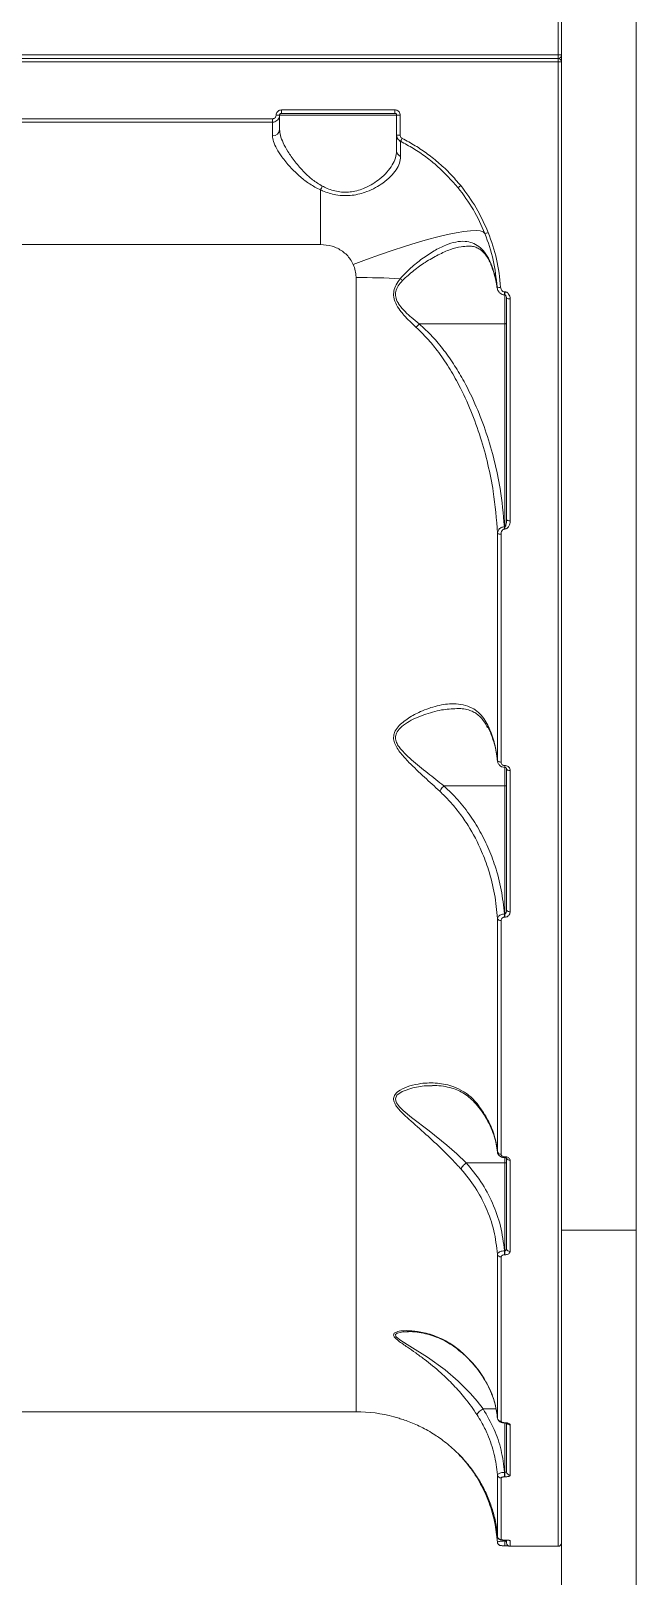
# Model space of a CAD drawing. Header units: millimetres. Extents: x -7735 to 7893, y -6545 to 6034.
# Drawn here: x -1657.8 to -1487.2, y 2272.7 to 2708.9 of the extents above; entities that cross this region are included whole.
import ezdxf

# ---------------------------------------------------------------- set-up
doc = ezdxf.new("R2010")
doc.units = ezdxf.units.MM
doc.layers.add('DIKOM_ОБЪЕКТ', color=7, linetype='Continuous')

msp = doc.modelspace()

# ---------------------------------------------------------------- linework, layer by layer
at = {"layer": 'DIKOM_ОБЪЕКТ', "color": 7, "linetype": 'Continuous', "lineweight": 15}
for p, q in [((-1509.19, 2702.128), (-1509.19, 3121.125)), ((-1508.19, 2370.347), (-1508.19, 3031.903)), ((-1487.19, 2370.347), (-1487.19, 3031.903)), ((-1993.19, 2702.128), (-1509.19, 2702.128)), ((-1993.19, 2701.125), (-1509.19, 2701.125)), ((-1509.19, 2700.123), (-1993.19, 2700.123)), ((-1509.19, 2702.128), (-1509.19, 2701.125)), ((-1509.19, 2701.125), (-1509.19, 2700.123)), ((-1509.19, 2281.125), (-1509.19, 2700.123)), ((-1672.69, 2684.085), (-1589.69, 2684.085)), ((-1589.69, 2683.125), (-1672.69, 2683.125)), ((-1589.69, 2683.125), (-1589.69, 2684.085)), ((-1589.69, 2679.268), (-1589.69, 2683.125)), ((-1587.69, 2685.125), (-1587.69, 2681.075)), ((-1554.69, 2685.125), (-1587.69, 2685.125)), ((-1587.19, 2686.591), (-1555.19, 2686.591)), ((-1587.19, 2685.625), (-1587.19, 2686.591)), ((-1555.19, 2685.625), (-1587.19, 2685.625)), ((-1555.19, 2685.625), (-1555.19, 2686.591)), ((-1554.69, 2679.512), (-1554.69, 2685.125)), ((-1553.69, 2685.087), (-1553.69, 2679.461)), ((-1576.19, 2664.032), (-1576.19, 2648.623)), ((-1576.19, 2648.623), (-1926.19, 2648.623)), ((-1566.14, 2319.125), (-1566.14, 2639.278)), ((-1528.088, 2642.975), (-1528.078, 2642.951)), ((-1524.284, 2635.222), (-1524.19, 2635.222)), ((-1524.284, 2634.378), (-1524.284, 2635.222)), ((-1524.19, 2634.379), (-1524.19, 2635.222)), ((-1524.284, 2634.378), (-1524.19, 2634.378)), ((-1524.19, 2626.209), (-1524.19, 2634.389)), ((-1523.69, 2570.924), (-1523.69, 2633.441)), ((-1522.69, 2633.28), (-1522.69, 2570.614)), ((-1548.303, 2626.209), (-1524.19, 2626.209)), ((-1524.19, 2568.92), (-1524.19, 2626.209)), ((-1526.247, 2502.931), (-1526.247, 2567.11)), ((-1525.25, 2566.814), (-1525.25, 2502.492)), ((-1524.312, 2568.92), (-1524.19, 2568.92)), ((-1524.312, 2568.92), (-1524.312, 2568.273)), ((-1524.19, 2568.273), (-1524.312, 2568.273)), ((-1524.19, 2568.92), (-1524.19, 2568.273)), ((-1526.314, 2503.221), (-1526.28, 2502.797)), ((-1524.223, 2501.52), (-1524.19, 2501.52)), ((-1524.223, 2500.995), (-1524.223, 2501.52)), ((-1524.223, 2500.995), (-1524.19, 2500.995)), ((-1524.19, 2500.995), (-1524.19, 2501.52)), ((-1524.19, 2495.773), (-1524.19, 2500.996)), ((-1523.69, 2460.814), (-1523.69, 2500.582)), ((-1522.69, 2500.103), (-1522.69, 2460.24)), ((-1541.35, 2495.773), (-1524.19, 2495.773)), ((-1524.19, 2459.618), (-1524.19, 2495.773)), ((-1526.247, 2392.458), (-1526.247, 2458.29)), ((-1525.25, 2457.753), (-1525.25, 2391.776)), ((-1524.294, 2459.618), (-1524.19, 2459.618)), ((-1524.294, 2459.618), (-1524.294, 2458.719)), ((-1524.19, 2458.719), (-1524.294, 2458.719)), ((-1524.19, 2459.618), (-1524.19, 2458.719)), ((-1524.245, 2391.097), (-1524.19, 2391.097)), ((-1524.245, 2390.835), (-1524.245, 2391.097)), ((-1524.245, 2390.835), (-1524.19, 2390.835)), ((-1524.19, 2390.835), (-1524.19, 2391.097)), ((-1524.19, 2389.355), (-1524.19, 2390.802)), ((-1523.69, 2365.165), (-1523.69, 2390.825)), ((-1535.078, 2389.355), (-1524.19, 2389.355)), ((-1524.19, 2364.554), (-1524.19, 2389.355)), ((-1522.69, 2390.084), (-1522.69, 2364.364)), ((-1487.19, 2370.347), (-1508.19, 2370.347)), ((-1508.19, 2264.308), (-1508.19, 2370.347)), ((-1487.19, 2264.308), (-1487.19, 2370.347)), ((-1524.27, 2364.554), (-1524.19, 2364.554)), ((-1524.27, 2364.554), (-1524.27, 2363.424)), ((-1524.19, 2364.554), (-1524.19, 2363.424)), ((-1526.247, 2317.275), (-1526.247, 2363.56)), ((-1525.25, 2362.814), (-1525.25, 2316.426)), ((-1524.19, 2363.424), (-1524.27, 2363.424)), ((-1551.32, 2341.679), (-1551.744, 2341.681)), ((-1936.24, 2319.125), (-1566.14, 2319.125)), ((-1530.305, 2319.896), (-1526.675, 2319.896)), ((-1524.27, 2316.015), (-1524.19, 2316.015)), ((-1524.27, 2315.932), (-1524.27, 2316.015)), ((-1524.27, 2315.932), (-1524.19, 2315.932)), ((-1524.27, 2315.932), (-1524.27, 2315.932)), ((-1524.19, 2315.932), (-1524.19, 2316.015)), ((-1524.19, 2302.014), (-1524.19, 2315.932)), ((-1523.69, 2302.139), (-1523.69, 2315.766)), ((-1522.69, 2315.388), (-1522.69, 2301.187)), ((-1526.247, 2283.92), (-1526.247, 2301.312)), ((-1525.25, 2300.428), (-1525.25, 2282.998)), ((-1524.245, 2302.014), (-1524.19, 2302.014)), ((-1524.245, 2302.014), (-1524.245, 2300.73)), ((-1524.19, 2300.73), (-1524.245, 2300.73)), ((-1524.19, 2302.014), (-1524.19, 2300.73)), ((-1524.294, 2282.888), (-1524.19, 2282.888)), ((-1524.294, 2282.884), (-1524.294, 2282.888)), ((-1524.294, 2282.884), (-1524.19, 2282.884)), ((-1524.247, 2282.803), (-1524.223, 2282.629)), ((-1524.223, 2282.629), (-1524.19, 2282.629)), ((-1524.223, 2282.629), (-1524.223, 2281.294)), ((-1524.223, 2281.294), (-1524.19, 2281.294)), ((-1524.19, 2282.884), (-1524.19, 2282.888)), ((-1524.19, 2282.629), (-1524.19, 2282.881)), ((-1524.19, 2282.629), (-1524.19, 2281.294)), ((-1523.69, 2282.125), (-1523.69, 2282.729)), ((-1522.69, 2282.722), (-1522.69, 2281.125)), ((-1522.69, 2281.125), (-1509.19, 2281.125))]:
    msp.add_line(p, q, dxfattribs=at)
at = {"layer": 'DIKOM_ОБЪЕКТ', "color": 7, "linetype": 'Continuous', "lineweight": 15, "flags": 128}
for points in [[(-1529.797, 2651.741), (-1530.274, 2652.156), (-1531.113, 2652.419), (-1532.306, 2652.529), (-1533.839, 2652.483), (-1535.7, 2652.283), (-1537.868, 2651.93), (-1540.323, 2651.428), (-1543.04, 2650.782), (-1545.993, 2649.999), (-1549.153, 2649.085), (-1552.487, 2648.05), (-1555.964, 2646.904), (-1559.549, 2645.658), (-1563.206, 2644.326), (-1566.9, 2642.919)], [(-1528.144, 2643.303), (-1528.114, 2643.052), (-1528.088, 2642.975)], [(-1523.69, 2626.374), (-1523.7, 2626.342), (-1523.728, 2626.311), (-1523.775, 2626.282), (-1523.837, 2626.257), (-1523.912, 2626.237), (-1523.999, 2626.221), (-1524.093, 2626.212), (-1524.19, 2626.209)], [(-1523.69, 2570.924), (-1523.671, 2570.864), (-1523.614, 2570.806), (-1523.522, 2570.752), (-1523.397, 2570.705), (-1523.246, 2570.666), (-1523.073, 2570.637), (-1522.885, 2570.62), (-1522.69, 2570.614)], [(-1526.247, 2502.931), (-1526.216, 2502.843), (-1526.152, 2502.76), (-1526.055, 2502.685), (-1525.931, 2502.619), (-1525.783, 2502.565), (-1525.616, 2502.525), (-1525.436, 2502.5), (-1525.25, 2502.492)], [(-1523.69, 2500.582), (-1523.671, 2500.489), (-1523.614, 2500.399), (-1523.522, 2500.316), (-1523.397, 2500.244), (-1523.246, 2500.184), (-1523.073, 2500.14), (-1522.885, 2500.113), (-1522.69, 2500.103)], [(-1523.69, 2495.934), (-1523.7, 2495.902), (-1523.728, 2495.872), (-1523.775, 2495.844), (-1523.837, 2495.82), (-1523.912, 2495.8), (-1523.999, 2495.785), (-1524.093, 2495.776), (-1524.19, 2495.773)], [(-1523.69, 2460.814), (-1523.671, 2460.702), (-1523.614, 2460.594), (-1523.522, 2460.495), (-1523.397, 2460.408), (-1523.246, 2460.337), (-1523.073, 2460.284), (-1522.885, 2460.251), (-1522.69, 2460.24)], [(-1544.628, 2411.089), (-1546.926, 2411.091), (-1550.144, 2410.579), (-1553.106, 2409.534), (-1554.589, 2408.446), (-1555.011, 2407.475), (-1554.829, 2406.539), (-1554.7, 2406.28), (-1553.905, 2405.21), (-1552.86, 2404.186), (-1550.462, 2402.204), (-1545.514, 2398.361), (-1540.534, 2394.325), (-1537.747, 2391.868), (-1535.081, 2389.355), (-1535.08, 2389.354), (-1535.08, 2389.354)], [(-1523.69, 2389.518), (-1523.7, 2389.486), (-1523.728, 2389.456), (-1523.775, 2389.427), (-1523.837, 2389.403), (-1523.912, 2389.383), (-1523.999, 2389.367), (-1524.093, 2389.358), (-1524.19, 2389.355)], [(-1551.744, 2341.681), (-1552.85, 2341.685), (-1554.503, 2341.325), (-1554.98, 2340.925), (-1554.885, 2340.38), (-1554.88, 2340.372), (-1554.733, 2340.182), (-1553.523, 2339.206), (-1550.939, 2337.606), (-1546.005, 2334.515), (-1541, 2330.904), (-1537.339, 2327.764), (-1533.901, 2324.299), (-1532.03, 2322.127), (-1530.313, 2319.896), (-1530.312, 2319.894), (-1530.312, 2319.894)]]:
    msp.add_lwpolyline(points, dxfattribs=at)
at = {"layer": 'DIKOM_ОБЪЕКТ', "color": 7, "linetype": 'Continuous', "lineweight": 15}
for centre, radius, start, end in [((-1508.95, 2593.01), 109.118, 89.60086, 90.12591), ((-1509.19, 2702.125), 1, 270, 0), ((-1509.19, 2700.125), 1, 0, 90), ((-1508.897, 2786.97), 86.847, 269.80677, 270.46646), ((-1588.44, 2691.665), 6.582, 267.82542, 276.5441), ((-1553.94, 2691.668), 6.586, 263.45781, 272.1732), ((-1589.598, 2681.177), 1.911, 267.24783, 356.94772), ((-1553.941, 2684.33), 4.876, 261.15781, 272.94639), ((-1561.884, 2682.738), 9.686, 328.85272, 334.48845), ((-1552.93, 2675.08), 1.761, 181.8375, 248.85896), ((-1582.549, 2667.983), 7.487, 328.14355, 337.15848), ((-1539.04, 2667.827), 3.544, 297.43757, 312.81904), ((-1529.953, 2654.118), 2.382, 273.76521, 297.07251), ((-1566.017, 2402.911), 236.367, 87.00391, 90.02988), ((-1549.478, 2643.402), 6.107, 226.74898, 234.33681), ((-1525.712, 2638.459), 1.972, 250.87592, 280.19232), ((-1522.933, 2634.951), 1.689, 243.38201, 278.28084), ((-1542.178, 2620.234), 8.557, 135.7121, 144.5976), ((-1525.452, 2567.959), 1.163, 226.87833, 280.02249), ((-1525.4, 2458.669), 0.929, 204.1231, 279.26232), ((-1525.353, 2392.695), 0.925, 194.80831, 276.41333), ((-1522.789, 2391.026), 0.947, 200.96405, 275.96843), ((-1522.779, 2365.277), 0.918, 186.97265, 275.58457), ((-1525.329, 2363.747), 0.937, 191.50656, 274.84575), ((-1566.14, 2279.125), 40, 74.5152, 90), ((-1525.286, 2317.394), 0.969, 187.04897, 272.13534), ((-1522.702, 2316.416), 1.028, 217.69225, 270.65062), ((-1525.27, 2301.409), 0.982, 185.68647, 271.18773), ((-1522.713, 2302.164), 0.977, 181.44136, 271.36391), ((-1525.252, 2283.996), 0.998, 184.35084, 270.10081), ((-1522.69, 2282.125), 1, 180, 270), ((-1522.691, 2283.724), 1.002, 243.21311, 270.02641), ((-1509.19, 2282.125), 1, 270, 0)]:
    msp.add_arc(centre, radius, start, end, dxfattribs=at)
for points, knots in [([(-1587.69, 2685.125), (-1587.7, 2684.977), (-1587.725, 2684.605), (-1587.965, 2684.043), (-1588.417, 2683.536), (-1589.016, 2683.192), (-1589.466, 2683.147), (-1589.69, 2683.125)], [0, 0, 0, 0, 0.1417442, 0.3564179, 0.5709623, 0.7854508, 1, 1, 1, 1]), ([(-1589.69, 2684.085), (-1589.578, 2684.096), (-1589.353, 2684.118), (-1589.054, 2684.291), (-1588.827, 2684.545), (-1588.707, 2684.827), (-1588.695, 2685.013), (-1588.69, 2685.087)], [0, 0, 0, 0, 0.2142419, 0.4286219, 0.6431982, 0.8580901, 1, 1, 1, 1]), ([(-1588.69, 2685.087), (-1588.683, 2685.198), (-1588.665, 2685.478), (-1588.485, 2685.901), (-1588.145, 2686.282), (-1587.696, 2686.541), (-1587.359, 2686.574), (-1587.19, 2686.591)], [0, 0, 0, 0, 0.1418188, 0.3567603, 0.5713671, 0.7857156, 1, 1, 1, 1]), ([(-1587.19, 2685.625), (-1587.246, 2685.62), (-1587.359, 2685.609), (-1587.509, 2685.522), (-1587.622, 2685.396), (-1587.682, 2685.255), (-1587.688, 2685.162), (-1587.69, 2685.125)], [0, 0, 0, 0, 0.2138816, 0.4280657, 0.6426575, 0.8577869, 1, 1, 1, 1]), ([(-1555.19, 2686.591), (-1555.08, 2686.583), (-1554.802, 2686.565), (-1554.38, 2686.385), (-1553.999, 2686.045), (-1553.74, 2685.594), (-1553.707, 2685.256), (-1553.69, 2685.087)], [0, 0, 0, 0, 0.14060022, 0.35513644, 0.56988869, 0.78491854, 1, 1, 1, 1]), ([(-1554.69, 2685.125), (-1554.696, 2685.181), (-1554.707, 2685.294), (-1554.793, 2685.444), (-1554.92, 2685.557), (-1555.061, 2685.617), (-1555.153, 2685.623), (-1555.19, 2685.625)], [0, 0, 0, 0, 0.21531579, 0.43073605, 0.64540801, 0.85960574, 1, 1, 1, 1]), ([(-1576.19, 2664.032), (-1577.213, 2664.554), (-1579.262, 2665.601), (-1582.107, 2667.877), (-1584.812, 2670.492), (-1587.033, 2673.217), (-1588.586, 2675.634), (-1589.516, 2677.652), (-1589.635, 2678.754), (-1589.69, 2679.268)], [0, 0, 0, 0, 0.1281499, 0.2567375, 0.426812, 0.5968809, 0.7373112, 0.877572, 1, 1, 1, 1]), ([(-1587.69, 2681.075), (-1587.641, 2680.535), (-1587.534, 2679.379), (-1586.708, 2677.268), (-1585.336, 2674.746), (-1583.356, 2671.893), (-1580.975, 2669.162), (-1578.436, 2666.769), (-1576.587, 2665.646), (-1575.65, 2665.077)], [0, 0, 0, 0, 0.1227089, 0.2624602, 0.4060145, 0.574923, 0.74826, 0.872362, 1, 1, 1, 1]), ([(-1553.594, 2677.728), (-1553.646, 2677.756), (-1553.895, 2677.891), (-1554.278, 2678.239), (-1554.624, 2678.837), (-1554.668, 2679.287), (-1554.69, 2679.512)], [0, 0, 0, 0, 0.0806105, 0.3870545, 0.6936271, 1, 1, 1, 1]), ([(-1554.69, 2675.023), (-1554.69, 2675.869), (-1554.69, 2677.612), (-1554.69, 2679.186), (-1554.69, 2679.403), (-1554.69, 2679.512)], [0, 0, 0, 0, 0.3175214, 0.6539196, 1, 1, 1, 1]), ([(-1553.69, 2679.461), (-1553.679, 2679.348), (-1553.657, 2679.122), (-1553.484, 2678.823), (-1553.293, 2678.648), (-1553.168, 2678.581), (-1553.142, 2678.566)], [0, 0, 0, 0, 0.3066975, 0.6132369, 0.9194988, 1, 1, 1, 1]), ([(-1553.142, 2678.566), (-1551.9, 2677.898), (-1549.417, 2676.561), (-1545.918, 2674.173), (-1542.59, 2671.498), (-1539.454, 2668.534), (-1537.572, 2666.33), (-1536.631, 2665.228)], [0, 0, 0, 0, 0.1976856, 0.395385, 0.5930934, 0.7965434, 1, 1, 1, 1]), ([(-1575.65, 2665.077), (-1575.454, 2664.979), (-1574.199, 2664.351), (-1572.215, 2663.65), (-1569.712, 2663.334), (-1568.303, 2663.384), (-1566.873, 2663.563), (-1565.43, 2663.884), (-1563.368, 2664.647), (-1561.298, 2665.75), (-1559.186, 2667.259), (-1557.306, 2669.048), (-1555.839, 2671.032), (-1554.876, 2673.054), (-1554.753, 2674.361), (-1554.69, 2675.023)], [0, 0, 0, 0, 0.0201, 0.1287259, 0.1852689, 0.2440041, 0.2548604, 0.3167937, 0.3805898, 0.4664195, 0.5546302, 0.6638266, 0.7761672, 0.8865573, 1, 1, 1, 1]), ([(-1553.594, 2677.728), (-1553.593, 2677.632), (-1553.59, 2677.437), (-1553.581, 2676.03), (-1553.572, 2674.549), (-1553.567, 2673.685), (-1553.565, 2673.437)], [0, 0, 0, 0, 0.3362302, 0.6822338, 0.9087819, 1, 1, 1, 1]), ([(-1537.407, 2664.682), (-1539.245, 2666.743), (-1542.031, 2669.866), (-1546.419, 2673.359), (-1549.906, 2675.749), (-1552.376, 2677.075), (-1553.594, 2677.728)], [0, 0, 0, 0, 0.3951714, 0.5986717, 0.8021833, 1, 1, 1, 1]), ([(-1553.565, 2673.437), (-1553.625, 2672.823), (-1553.747, 2671.577), (-1554.752, 2669.663), (-1556.329, 2667.754), (-1558.327, 2666.06), (-1560.619, 2664.613), (-1562.835, 2663.577), (-1565.079, 2662.856), (-1567.222, 2662.447), (-1569.502, 2662.339), (-1572.347, 2662.639), (-1574.597, 2663.334), (-1575.977, 2663.938), (-1576.19, 2664.032)], [0, 0, 0, 0, 0.1084768, 0.2202184, 0.3276459, 0.4383048, 0.5237988, 0.6115051, 0.6745117, 0.7390861, 0.8027719, 0.8688955, 0.9797307, 1, 1, 1, 1]), ([(-1536.631, 2665.228), (-1535.102, 2663.192), (-1532.007, 2659.071), (-1529.923, 2654.373), (-1528.869, 2651.997)], [0, 0, 0, 0, 0.4941704, 1, 1, 1, 1]), ([(-1529.797, 2651.741), (-1530.804, 2654.013), (-1532.844, 2658.61), (-1535.874, 2662.643), (-1537.407, 2664.682)], [0, 0, 0, 0, 0.4941561, 1, 1, 1, 1]), ([(-1528.869, 2651.997), (-1527.99, 2649.511), (-1526.211, 2644.478), (-1525.648, 2639.193), (-1525.363, 2636.518)], [0, 0, 0, 0, 0.4938447, 1, 1, 1, 1]), ([(-1566.9, 2642.919), (-1567.167, 2643.439), (-1567.916, 2644.893), (-1569.922, 2646.818), (-1572.871, 2648.334), (-1575.077, 2648.526), (-1576.19, 2648.623)], [0, 0, 0, 0, 0.1529673, 0.428371, 0.7114348, 1, 1, 1, 1]), ([(-1553.663, 2638.955), (-1552.689, 2640.002), (-1550.741, 2642.099), (-1547.444, 2644.656), (-1544.139, 2646.884), (-1540.937, 2648.489), (-1538.016, 2649.397), (-1535.513, 2649.597), (-1533.338, 2649.148), (-1531.469, 2648.144), (-1529.838, 2646.496), (-1528.768, 2644.762), (-1528.265, 2643.587), (-1528.144, 2643.303)], [0, 0, 0, 0, 0.1036781, 0.2075423, 0.3205746, 0.4335415, 0.5338129, 0.6340019, 0.7184883, 0.802912, 0.8879583, 0.9729251, 1, 1, 1, 1]), ([(-1534.448, 2648.105), (-1535.131, 2648.093), (-1536.742, 2648.067), (-1539.598, 2647.229), (-1542.974, 2645.759), (-1546.458, 2643.706), (-1549.909, 2641.333), (-1551.989, 2639.411), (-1553.039, 2638.441)], [0, 0, 0, 0, 0.1225402, 0.2885947, 0.4728309, 0.6613422, 0.8291043, 1, 1, 1, 1]), ([(-1534.452, 2648.136), (-1534.278, 2648.143), (-1533.634, 2648.17), (-1532.664, 2647.95), (-1531.554, 2647.494), (-1530.594, 2646.8), (-1529.712, 2645.884), (-1528.929, 2644.723), (-1528.381, 2643.722), (-1528.143, 2643.08), (-1528.094, 2642.947)], [0, 0, 0, 0, 0.0622918, 0.2308161, 0.4062713, 0.5534152, 0.6922659, 0.8399836, 0.9668655, 1, 1, 1, 1]), ([(-1526.358, 2636.596), (-1526.628, 2639.15), (-1527.176, 2644.321), (-1528.916, 2649.248), (-1529.797, 2651.741)], [0, 0, 0, 0, 0.493842, 1, 1, 1, 1]), ([(-1528.144, 2643.303), (-1527.776, 2642.324), (-1526.948, 2640.125), (-1526.569, 2637.855), (-1526.358, 2636.596)], [0, 0, 0, 0, 0.4451116, 1, 1, 1, 1]), ([(-1566.14, 2639.278), (-1566.141, 2639.336), (-1566.145, 2639.976), (-1566.273, 2641.23), (-1566.688, 2642.349), (-1566.9, 2642.919)], [0, 0, 0, 0, 0.0468426, 0.5142562, 1, 1, 1, 1]), ([(-1549.153, 2625.191), (-1549.888, 2625.877), (-1551.367, 2627.256), (-1553.277, 2629.354), (-1554.782, 2631.5), (-1555.58, 2633.529), (-1555.551, 2635.55), (-1554.873, 2637.342), (-1554.077, 2638.402), (-1553.663, 2638.955)], [0, 0, 0, 0, 0.1836433, 0.3692303, 0.5090721, 0.6522059, 0.7508426, 0.8702082, 1, 1, 1, 1]), ([(-1528.14, 2642.957), (-1528.05, 2642.742), (-1527.588, 2641.633), (-1526.975, 2639.584), (-1526.524, 2637.616), (-1526.417, 2636.56), (-1526.405, 2636.436)], [0, 0, 0, 0, 0.1011172, 0.5219991, 0.944144, 1, 1, 1, 1]), ([(-1553.039, 2638.441), (-1553.471, 2637.957), (-1554.289, 2637.042), (-1555.02, 2635.443), (-1555.05, 2633.72), (-1554.56, 2632.573), (-1553.799, 2631.327), (-1552.609, 2629.897), (-1550.621, 2628.031), (-1549.076, 2626.817), (-1548.303, 2626.209)], [0, 0, 0, 0, 0.1297987, 0.2451237, 0.3384592, 0.4557912, 0.4772367, 0.6177297, 0.8086906, 1, 1, 1, 1]), ([(-1526.335, 2636.446), (-1526.333, 2636.407), (-1526.317, 2636.056), (-1526.074, 2635.476), (-1525.574, 2634.834), (-1524.962, 2634.486), (-1524.503, 2634.338), (-1524.287, 2634.38), (-1524.283, 2634.381)], [0, 0, 0, 0, 0.0374358, 0.3320815, 0.5751423, 0.7924097, 0.9964118, 1, 1, 1, 1]), ([(-1525.363, 2636.518), (-1525.338, 2636.352), (-1525.289, 2636.025), (-1525.059, 2635.622), (-1524.774, 2635.359), (-1524.509, 2635.238), (-1524.347, 2635.226), (-1524.284, 2635.222)], [0, 0, 0, 0, 0.2734992, 0.5392732, 0.7386485, 0.898911, 1, 1, 1, 1]), ([(-1524.19, 2635.222), (-1524.08, 2635.212), (-1523.827, 2635.191), (-1523.437, 2634.99), (-1523.052, 2634.601), (-1522.752, 2634.007), (-1522.712, 2633.531), (-1522.69, 2633.28)], [0, 0, 0, 0, 0.1205397, 0.2783762, 0.4706202, 0.7208469, 1, 1, 1, 1]), ([(-1524.251, 2634.367), (-1524.234, 2634.372), (-1524.205, 2634.381), (-1524.153, 2634.376), (-1524.084, 2634.352), (-1523.971, 2634.271), (-1523.825, 2634.074), (-1523.706, 2633.78), (-1523.708, 2633.547), (-1523.708, 2633.44)], [0, 0, 0, 0, 0.0413736, 0.0760143, 0.1212428, 0.2248784, 0.4217685, 0.7317677, 1, 1, 1, 1]), ([(-1548.303, 2626.209), (-1547.049, 2625.039), (-1544.538, 2622.697), (-1541.264, 2618.691), (-1538.287, 2614.425), (-1535.172, 2609.125), (-1532.113, 2602.792), (-1529.285, 2595.332), (-1527.062, 2587.622), (-1525.197, 2578.801), (-1524.634, 2572.522), (-1524.312, 2568.92)], [0, 0, 0, 0, 0.0792683, 0.1585944, 0.2405899, 0.3226078, 0.4472334, 0.5718921, 0.6998622, 0.8278383, 1, 1, 1, 1]), ([(-1526.247, 2567.11), (-1526.556, 2571.046), (-1527.067, 2577.573), (-1528.882, 2586.557), (-1530.959, 2594.157), (-1533.651, 2601.648), (-1536.692, 2608.258), (-1539.915, 2613.946), (-1542.918, 2618.329), (-1545.985, 2622.115), (-1548.094, 2624.163), (-1549.153, 2625.191)], [0, 0, 0, 0, 0.1867538, 0.3097294, 0.4327026, 0.5585121, 0.6842844, 0.7740111, 0.8643077, 0.9318927, 1, 1, 1, 1]), ([(-1524.19, 2568.92), (-1524.173, 2568.922), (-1524.135, 2568.927), (-1524.07, 2568.972), (-1523.956, 2569.117), (-1523.728, 2569.766), (-1523.707, 2570.407), (-1523.69, 2570.924)], [0, 0, 0, 0, 0.0239423, 0.0534709, 0.1070939, 0.2794129, 1, 1, 1, 1]), ([(-1522.69, 2570.614), (-1522.711, 2570.309), (-1522.752, 2569.722), (-1523.059, 2568.997), (-1523.448, 2568.547), (-1523.82, 2568.316), (-1524.067, 2568.287), (-1524.19, 2568.273)], [0, 0, 0, 0, 0.3047225, 0.5876481, 0.7664572, 0.8828506, 1, 1, 1, 1]), ([(-1526.247, 2567.11), (-1526.213, 2567.343), (-1526.146, 2567.802), (-1525.735, 2568.357), (-1525.247, 2568.696), (-1524.778, 2568.877), (-1524.47, 2568.905), (-1524.312, 2568.92)], [0, 0, 0, 0, 0.270465, 0.5335429, 0.7181743, 0.8552873, 1, 1, 1, 1]), ([(-1524.312, 2568.273), (-1524.391, 2568.264), (-1524.55, 2568.246), (-1524.786, 2568.1), (-1525.027, 2567.819), (-1525.213, 2567.368), (-1525.237, 2567.004), (-1525.25, 2566.814)], [0, 0, 0, 0, 0.1205916, 0.2406044, 0.4168216, 0.6949677, 1, 1, 1, 1]), ([(-1542.533, 2494.269), (-1543.968, 2495.584), (-1546.873, 2498.247), (-1550.655, 2501.792), (-1553.208, 2504.534), (-1554.566, 2506.387), (-1555.34, 2507.873), (-1555.646, 2509.43), (-1555.307, 2511.041), (-1554.313, 2512.513), (-1552.921, 2513.827), (-1550.814, 2515.32), (-1547.574, 2517.032), (-1544.017, 2518.258), (-1540.896, 2518.85), (-1538.417, 2519.013), (-1535.876, 2518.756), (-1533.545, 2517.937), (-1531.601, 2516.597), (-1530.112, 2514.976), (-1529.352, 2513.567), (-1529.006, 2512.927)], [0, 0, 0, 0, 0.0913263, 0.1848751, 0.239018, 0.2664376, 0.2946545, 0.3210555, 0.3475141, 0.3830347, 0.4182928, 0.4536295, 0.5268342, 0.6259276, 0.6770919, 0.7282376, 0.7903865, 0.8540584, 0.9046375, 0.9566751, 1, 1, 1, 1]), ([(-1537.697, 2517.578), (-1539.14, 2517.514), (-1542.186, 2517.38), (-1546.17, 2516.179), (-1549.417, 2514.895), (-1551.698, 2513.711), (-1553.545, 2512.315), (-1554.755, 2510.847), (-1555.124, 2509.393), (-1554.8, 2508.026), (-1554.046, 2506.769), (-1553.345, 2505.937), (-1552.195, 2504.693), (-1549.862, 2502.563), (-1545.923, 2499.362), (-1542.875, 2496.969), (-1541.35, 2495.773)], [0, 0, 0, 0, 0.1289528, 0.2721511, 0.3392683, 0.4064227, 0.4730001, 0.5201659, 0.5541644, 0.5880804, 0.6224434, 0.65703, 0.6626872, 0.7379027, 0.8689194, 1, 1, 1, 1]), ([(-1537.724, 2517.64), (-1537.219, 2517.63), (-1536.06, 2517.608), (-1534.503, 2517.262), (-1533.068, 2516.738), (-1531.879, 2515.979), (-1530.763, 2514.912), (-1529.814, 2513.678), (-1529.296, 2512.689), (-1529.069, 2512.254)], [0, 0, 0, 0, 0.1332467, 0.3055947, 0.4476319, 0.593799, 0.743247, 0.8872458, 1, 1, 1, 1]), ([(-1529.006, 2512.927), (-1529.009, 2512.907), (-1529.036, 2512.746), (-1529.044, 2512.549), (-1528.947, 2512.424), (-1528.93, 2512.401)], [0, 0, 0, 0, 0.1036089, 0.8366292, 1, 1, 1, 1]), ([(-1529.006, 2512.927), (-1528.879, 2512.654), (-1528.082, 2510.938), (-1526.896, 2507.629), (-1526.466, 2504.517), (-1526.247, 2502.931)], [0, 0, 0, 0, 0.0849785, 0.5334595, 1, 1, 1, 1]), ([(-1528.947, 2512.391), (-1528.929, 2512.357), (-1528.435, 2511.453), (-1527.723, 2509.599), (-1526.874, 2506.837), (-1526.417, 2504.697), (-1526.332, 2503.484), (-1526.314, 2503.221)], [0, 0, 0, 0, 0.0114483, 0.3103708, 0.6119738, 0.9158229, 1, 1, 1, 1]), ([(-1526.238, 2502.816), (-1526.239, 2502.801), (-1526.253, 2502.546), (-1526.057, 2502.053), (-1525.604, 2501.462), (-1524.947, 2501.063), (-1524.455, 2501.027), (-1524.223, 2501.01)], [0, 0, 0, 0, 0.0155023, 0.2612946, 0.513932, 0.7709817, 1, 1, 1, 1]), ([(-1525.25, 2502.492), (-1525.237, 2502.377), (-1525.212, 2502.148), (-1525.014, 2501.844), (-1524.728, 2501.624), (-1524.443, 2501.53), (-1524.274, 2501.522), (-1524.223, 2501.52)], [0, 0, 0, 0, 0.23368479, 0.46728309, 0.69558949, 0.90874519, 1, 1, 1, 1]), ([(-1524.19, 2501.52), (-1524.115, 2501.517), (-1523.868, 2501.506), (-1523.453, 2501.37), (-1523.034, 2501.051), (-1522.745, 2500.608), (-1522.709, 2500.271), (-1522.69, 2500.103)], [0, 0, 0, 0, 0.093119, 0.3038765, 0.5301794, 0.7651342, 1, 1, 1, 1]), ([(-1524.19, 2500.992), (-1524.165, 2500.992), (-1524.096, 2500.993), (-1523.984, 2500.962), (-1523.867, 2500.902), (-1523.765, 2500.809), (-1523.698, 2500.696), (-1523.701, 2500.62), (-1523.702, 2500.582)], [0, 0, 0, 0, 0.067538, 0.1855373, 0.3241843, 0.501571, 0.7458482, 1, 1, 1, 1]), ([(-1542.533, 2494.269), (-1542.506, 2494.317), (-1542.417, 2494.471), (-1542.191, 2494.807), (-1541.816, 2495.285), (-1541.508, 2495.609), (-1541.354, 2495.772)], [0, 0, 0, 0, 0.1074263, 0.3494764, 0.6747227, 1, 1, 1, 1]), ([(-1541.35, 2495.773), (-1541.351, 2495.773), (-1541.352, 2495.773), (-1541.353, 2495.772), (-1541.353, 2495.772), (-1541.354, 2495.772)], [0, 0, 0, 0, 0.4313086, 0.7876383, 1, 1, 1, 1]), ([(-1541.354, 2495.772), (-1540.343, 2494.819), (-1537.919, 2492.533), (-1534.601, 2488.452), (-1531.457, 2483.613), (-1528.872, 2478.485), (-1526.707, 2472.766), (-1525.036, 2466.468), (-1524.541, 2461.902), (-1524.294, 2459.618)], [0, 0, 0, 0, 0.0999779, 0.2399014, 0.3803225, 0.5203852, 0.6601434, 0.8300702, 1, 1, 1, 1]), ([(-1526.247, 2458.29), (-1526.471, 2460.604), (-1526.921, 2465.263), (-1528.545, 2471.617), (-1530.953, 2478.153), (-1533.746, 2483.526), (-1536.928, 2488.149), (-1539.579, 2491.4), (-1541.57, 2493.334), (-1542.533, 2494.269)], [0, 0, 0, 0, 0.1738764, 0.350139, 0.4880603, 0.6922748, 0.7971172, 0.9019399, 1, 1, 1, 1]), ([(-1524.19, 2459.618), (-1524.165, 2459.621), (-1524.113, 2459.627), (-1524.014, 2459.685), (-1523.903, 2459.815), (-1523.798, 2460.044), (-1523.718, 2460.362), (-1523.691, 2460.631), (-1523.69, 2460.791), (-1523.69, 2460.814)], [0, 0, 0, 0, 0.0552105, 0.109792, 0.2436553, 0.4174196, 0.651802, 0.9517732, 1, 1, 1, 1]), ([(-1522.69, 2460.24), (-1522.691, 2460.212), (-1522.695, 2460.005), (-1522.778, 2459.649), (-1523.031, 2459.238), (-1523.363, 2458.948), (-1523.754, 2458.756), (-1524.045, 2458.731), (-1524.19, 2458.719)], [0, 0, 0, 0, 0.0392129, 0.2872609, 0.4951927, 0.6710002, 0.8353463, 1, 1, 1, 1]), ([(-1526.247, 2458.29), (-1526.246, 2458.315), (-1526.235, 2458.489), (-1526.118, 2458.791), (-1525.789, 2459.14), (-1525.359, 2459.394), (-1524.854, 2459.569), (-1524.482, 2459.602), (-1524.294, 2459.618)], [0, 0, 0, 0, 0.0391442, 0.2683324, 0.4663642, 0.6436515, 0.8199248, 1, 1, 1, 1]), ([(-1524.294, 2458.719), (-1524.388, 2458.711), (-1524.577, 2458.695), (-1524.829, 2458.572), (-1525.039, 2458.387), (-1525.196, 2458.128), (-1525.247, 2457.903), (-1525.25, 2457.772), (-1525.25, 2457.753)], [0, 0, 0, 0, 0.1673401, 0.334461, 0.5090627, 0.7129836, 0.957647, 1, 1, 1, 1]), ([(-1536.559, 2387.636), (-1537.388, 2388.538), (-1539.061, 2390.356), (-1542.361, 2393.661), (-1546.474, 2397.487), (-1550.518, 2401.007), (-1553.185, 2403.495), (-1554.528, 2405.008), (-1555.357, 2406.249), (-1555.675, 2407.548), (-1555.138, 2408.874), (-1553.534, 2410.145), (-1550.955, 2411.172), (-1547.364, 2411.924), (-1543.941, 2412.014), (-1540.861, 2411.553), (-1538.403, 2410.842), (-1535.876, 2409.622), (-1533.676, 2407.986), (-1532.476, 2406.616), (-1532.015, 2406.09)], [0, 0, 0, 0, 0.0563548, 0.1136127, 0.2103718, 0.3099852, 0.3619825, 0.3883042, 0.4153393, 0.4457389, 0.4741012, 0.5168002, 0.5802353, 0.6452981, 0.7405631, 0.7897142, 0.8388486, 0.8993627, 0.9613645, 1, 1, 1, 1]), ([(-1544.612, 2411.184), (-1544.417, 2411.192), (-1543.356, 2411.237), (-1541.522, 2411.036), (-1539.264, 2410.545), (-1537.288, 2409.819), (-1535.556, 2408.884), (-1533.938, 2407.656), (-1532.725, 2406.52), (-1532.114, 2405.715), (-1531.959, 2405.512)], [0, 0, 0, 0, 0.0404837, 0.2201565, 0.3911311, 0.5341566, 0.6703326, 0.8144088, 0.953263, 1, 1, 1, 1]), ([(-1532.015, 2406.09), (-1531.037, 2404.746), (-1529.057, 2402.028), (-1527.357, 2397.991), (-1526.524, 2394.764), (-1526.319, 2393.057), (-1526.247, 2392.458)], [0, 0, 0, 0, 0.3181986, 0.6439685, 0.8752542, 1, 1, 1, 1]), ([(-1532.015, 2406.09), (-1532.015, 2406.063), (-1532.014, 2405.961), (-1531.99, 2405.787), (-1531.901, 2405.687), (-1531.856, 2405.635)], [0, 0, 0, 0, 0.1438089, 0.5628453, 1, 1, 1, 1]), ([(-1531.944, 2405.567), (-1531.691, 2405.265), (-1530.811, 2404.21), (-1529.583, 2402.285), (-1528.268, 2399.813), (-1527.27, 2397.256), (-1526.575, 2394.766), (-1526.373, 2393.124), (-1526.279, 2392.363)], [0, 0, 0, 0, 0.0757308, 0.2642623, 0.4539686, 0.6444262, 0.8351681, 1, 1, 1, 1]), ([(-1526.279, 2392.363), (-1526.255, 2392.245), (-1526.229, 2392.123), (-1526.227, 2392), (-1526.227, 2391.997)], [0, 0, 0, 0, 0.9681196, 1, 1, 1, 1]), ([(-1526.226, 2392.374), (-1526.228, 2392.34), (-1526.244, 2392.119), (-1526.054, 2391.733), (-1525.69, 2391.292), (-1525.146, 2390.98), (-1524.632, 2390.825), (-1524.32, 2390.85), (-1524.246, 2390.856)], [0, 0, 0, 0, 0.037243, 0.2455078, 0.449178, 0.6711697, 0.922298, 1, 1, 1, 1]), ([(-1525.25, 2391.776), (-1525.239, 2391.7), (-1525.217, 2391.547), (-1525.044, 2391.344), (-1524.79, 2391.19), (-1524.507, 2391.108), (-1524.32, 2391.1), (-1524.245, 2391.097)], [0, 0, 0, 0, 0.2143157, 0.4284931, 0.642947, 0.8577339, 1, 1, 1, 1]), ([(-1524.191, 2390.832), (-1524.135, 2390.831), (-1524.011, 2390.828), (-1523.844, 2390.786), (-1523.722, 2390.734), (-1523.656, 2390.686), (-1523.653, 2390.682), (-1523.652, 2390.68)], [0, 0, 0, 0, 0.1827573, 0.4090422, 0.6115478, 0.8033043, 1, 1, 1, 1]), ([(-1524.19, 2391.097), (-1524.08, 2391.092), (-1523.801, 2391.079), (-1523.379, 2390.958), (-1522.999, 2390.729), (-1522.74, 2390.425), (-1522.707, 2390.198), (-1522.69, 2390.084)], [0, 0, 0, 0, 0.1407672, 0.3552921, 0.5700389, 0.7849865, 1, 1, 1, 1]), ([(-1536.559, 2387.636), (-1536.544, 2387.673), (-1536.501, 2387.78), (-1536.35, 2388.037), (-1536.044, 2388.434), (-1535.591, 2388.916), (-1535.251, 2389.208), (-1535.08, 2389.354)], [0, 0, 0, 0, 0.0873228, 0.2536185, 0.5024142, 0.7512044, 1, 1, 1, 1]), ([(-1526.247, 2363.56), (-1526.518, 2365.783), (-1527.068, 2370.287), (-1529.293, 2376.62), (-1532.375, 2382.541), (-1535.153, 2385.924), (-1536.559, 2387.636)], [0, 0, 0, 0, 0.25360366, 0.51396987, 0.75397172, 1, 1, 1, 1]), ([(-1535.08, 2389.354), (-1535.08, 2389.354), (-1535.079, 2389.355), (-1535.079, 2389.355), (-1535.078, 2389.355), (-1535.078, 2389.355)], [0, 0, 0, 0, 0.38989288, 0.87102706, 1, 1, 1, 1]), ([(-1535.078, 2389.355), (-1533.637, 2387.623), (-1530.719, 2384.115), (-1527.517, 2378.054), (-1525.165, 2371.497), (-1524.571, 2366.888), (-1524.27, 2364.554)], [0, 0, 0, 0, 0.2419621, 0.4901383, 0.7417766, 1, 1, 1, 1]), ([(-1526.247, 2363.56), (-1526.232, 2363.643), (-1526.198, 2363.827), (-1525.93, 2364.097), (-1525.486, 2364.333), (-1524.912, 2364.502), (-1524.484, 2364.537), (-1524.27, 2364.554)], [0, 0, 0, 0, 0.1700305, 0.3807935, 0.5867087, 0.7931044, 1, 1, 1, 1]), ([(-1524.19, 2364.554), (-1524.145, 2364.558), (-1524.09, 2364.563), (-1523.985, 2364.603), (-1523.876, 2364.675), (-1523.766, 2364.822), (-1523.701, 2364.992), (-1523.694, 2365.111), (-1523.69, 2365.165)], [0, 0, 0, 0, 0.1444705, 0.1754276, 0.3625092, 0.5709956, 0.8045644, 1, 1, 1, 1]), ([(-1522.69, 2364.364), (-1522.701, 2364.28), (-1522.724, 2364.093), (-1522.927, 2363.827), (-1523.266, 2363.603), (-1523.702, 2363.453), (-1524.027, 2363.433), (-1524.19, 2363.424)], [0, 0, 0, 0, 0.1742021, 0.3896007, 0.5958143, 0.7978749, 1, 1, 1, 1]), ([(-1524.27, 2363.424), (-1524.377, 2363.417), (-1524.592, 2363.405), (-1524.879, 2363.306), (-1525.099, 2363.16), (-1525.229, 2362.988), (-1525.243, 2362.868), (-1525.25, 2362.814)], [0, 0, 0, 0, 0.20393684, 0.40800995, 0.61353791, 0.82652949, 1, 1, 1, 1]), ([(-1532.015, 2318.245), (-1532.542, 2319.033), (-1533.607, 2320.626), (-1535.804, 2323.479), (-1538.652, 2326.719), (-1542.511, 2330.45), (-1546.137, 2333.413), (-1549.331, 2335.731), (-1551.818, 2337.451), (-1553.969, 2338.919), (-1555.106, 2339.915), (-1555.531, 2340.554), (-1555.613, 2341.042), (-1554.994, 2341.612), (-1553.238, 2342.024), (-1550.387, 2342.034), (-1546.625, 2341.458), (-1542.422, 2340.067), (-1538.939, 2338.116), (-1537.055, 2336.566), (-1536.559, 2336.158)], [0, 0, 0, 0, 0.0440613, 0.0889552, 0.1624852, 0.2382039, 0.3352448, 0.3852633, 0.43526, 0.4935509, 0.5321345, 0.5402084, 0.5665594, 0.5927388, 0.6382716, 0.7076001, 0.7787233, 0.8710024, 0.9660347, 1, 1, 1, 1]), ([(-1551.745, 2341.742), (-1551.391, 2341.743), (-1550.466, 2341.747), (-1548.741, 2341.581), (-1546.553, 2341.172), (-1544.121, 2340.453), (-1541.763, 2339.477), (-1539.58, 2338.252), (-1537.834, 2337.069), (-1536.83, 2336.186), (-1536.45, 2335.853)], [0, 0, 0, 0, 0.0739374, 0.193308, 0.3371243, 0.4891181, 0.6477675, 0.786931, 0.919402, 1, 1, 1, 1]), ([(-1536.559, 2336.158), (-1535.236, 2334.901), (-1532.559, 2332.36), (-1529.898, 2328.482), (-1528.024, 2324.717), (-1526.787, 2321.139), (-1526.428, 2318.569), (-1526.247, 2317.275)], [0, 0, 0, 0, 0.23086453, 0.46717215, 0.62656491, 0.81199018, 1, 1, 1, 1]), ([(-1536.559, 2336.158), (-1536.544, 2336.117), (-1536.508, 2336.013), (-1536.436, 2335.944), (-1536.392, 2335.902)], [0, 0, 0, 0, 0.393551, 1, 1, 1, 1]), ([(-1536.402, 2335.892), (-1535.677, 2335.23), (-1534.188, 2333.868), (-1532.241, 2331.636), (-1530.506, 2329.249), (-1529.049, 2326.795), (-1528.322, 2325.107), (-1527.967, 2324.284)], [0, 0, 0, 0, 0.1918754, 0.3941115, 0.598201, 0.8039112, 1, 1, 1, 1]), ([(-1527.967, 2324.284), (-1527.948, 2324.243), (-1527.533, 2323.337), (-1527.002, 2321.504), (-1526.438, 2319.188), (-1526.321, 2317.753), (-1526.278, 2317.23)], [0, 0, 0, 0, 0.0178363, 0.3983374, 0.7808057, 1, 1, 1, 1]), ([(-1555.469, 2317.677), (-1555.48, 2317.68), (-1555.51, 2317.688), (-1554.661, 2317.461), (-1553.31, 2317.056), (-1551.01, 2316.264), (-1547.814, 2314.9), (-1544.732, 2313.181), (-1542.981, 2311.977), (-1542.533, 2311.668)], [0, 0, 0, 0, 0.0623011, 0.1625175, 0.2802377, 0.4011537, 0.6535742, 0.9112519, 1, 1, 1, 1]), ([(-1532.015, 2318.245), (-1532.015, 2318.258), (-1532.015, 2318.31), (-1531.97, 2318.459), (-1531.785, 2318.741), (-1531.397, 2319.132), (-1530.887, 2319.54), (-1530.503, 2319.776), (-1530.312, 2319.894)], [0, 0, 0, 0, 0.0380936, 0.1491973, 0.3618901, 0.5746223, 0.7873046, 1, 1, 1, 1]), ([(-1526.247, 2301.312), (-1526.489, 2303.244), (-1526.979, 2307.157), (-1528.708, 2312.125), (-1530.496, 2315.801), (-1531.595, 2317.569), (-1532.015, 2318.245)], [0, 0, 0, 0, 0.3247093, 0.6574746, 0.8690058, 1, 1, 1, 1]), ([(-1530.312, 2319.894), (-1530.31, 2319.895), (-1530.308, 2319.896), (-1530.306, 2319.896), (-1530.305, 2319.896)], [0, 0, 0, 0, 0.6110388, 1, 1, 1, 1]), ([(-1530.305, 2319.896), (-1529.212, 2318.008), (-1527.074, 2314.313), (-1525.031, 2308.25), (-1524.509, 2304.11), (-1524.245, 2302.014)], [0, 0, 0, 0, 0.3403152, 0.6660498, 1, 1, 1, 1]), ([(-1526.225, 2317.233), (-1526.212, 2317.116), (-1526.183, 2316.862), (-1525.957, 2316.531), (-1525.63, 2316.249), (-1525.159, 2316.038), (-1524.673, 2315.925), (-1524.349, 2315.944), (-1524.27, 2315.948)], [0, 0, 0, 0, 0.1329243, 0.291538, 0.4529492, 0.647958, 0.9136643, 1, 1, 1, 1]), ([(-1525.25, 2316.426), (-1525.239, 2316.378), (-1525.216, 2316.281), (-1525.034, 2316.154), (-1524.769, 2316.062), (-1524.497, 2316.02), (-1524.328, 2316.016), (-1524.27, 2316.015)], [0, 0, 0, 0, 0.2288173, 0.4578509, 0.6785181, 0.8883808, 1, 1, 1, 1]), ([(-1524.19, 2316.015), (-1524.103, 2316.013), (-1523.846, 2316.007), (-1523.429, 2315.942), (-1523.022, 2315.801), (-1522.744, 2315.607), (-1522.708, 2315.461), (-1522.69, 2315.388)], [0, 0, 0, 0, 0.1082661, 0.3204268, 0.5430422, 0.7715646, 1, 1, 1, 1]), ([(-1524.19, 2315.928), (-1524.131, 2315.928), (-1523.975, 2315.929), (-1523.753, 2315.896), (-1523.578, 2315.853), (-1523.481, 2315.811), (-1523.481, 2315.81), (-1523.48, 2315.809)], [0, 0, 0, 0, 0.16294, 0.4284731, 0.6544194, 0.845768, 1, 1, 1, 1]), ([(-1542.533, 2311.668), (-1541.327, 2310.753), (-1538.9, 2308.912), (-1535.851, 2305.834), (-1533.21, 2302.588), (-1531.01, 2299.205), (-1529.186, 2295.643), (-1527.775, 2291.941), (-1526.718, 2288.017), (-1526.409, 2285.323), (-1526.247, 2283.92)], [0, 0, 0, 0, 0.1236858, 0.2488954, 0.3689565, 0.4907432, 0.6125465, 0.7380555, 0.8635707, 1, 1, 1, 1]), ([(-1529.006, 2294.37), (-1529.25, 2294.966), (-1529.841, 2296.407), (-1530.998, 2298.73), (-1532.662, 2301.534), (-1534.695, 2304.389), (-1536.347, 2306.162), (-1537.133, 2307.006)], [0, 0, 0, 0, 0.13093507, 0.31688165, 0.50752248, 0.76553513, 1, 1, 1, 1]), ([(-1526.247, 2301.312), (-1526.226, 2301.384), (-1526.182, 2301.527), (-1525.838, 2301.729), (-1525.332, 2301.89), (-1524.768, 2301.986), (-1524.394, 2302.006), (-1524.245, 2302.014)], [0, 0, 0, 0, 0.2142469, 0.428301, 0.6427207, 0.8576207, 1, 1, 1, 1]), ([(-1524.245, 2300.73), (-1524.32, 2300.729), (-1524.507, 2300.725), (-1524.79, 2300.689), (-1525.044, 2300.62), (-1525.217, 2300.529), (-1525.239, 2300.462), (-1525.25, 2300.428)], [0, 0, 0, 0, 0.1422719, 0.3570856, 0.5715331, 0.7857288, 1, 1, 1, 1]), ([(-1524.19, 2302.014), (-1524.153, 2302.015), (-1524.061, 2302.016), (-1523.92, 2302.031), (-1523.793, 2302.059), (-1523.707, 2302.096), (-1523.696, 2302.125), (-1523.69, 2302.139)], [0, 0, 0, 0, 0.140719, 0.3552297, 0.569944, 0.7849231, 1, 1, 1, 1]), ([(-1522.69, 2301.187), (-1522.707, 2301.135), (-1522.74, 2301.032), (-1522.999, 2300.896), (-1523.379, 2300.792), (-1523.801, 2300.738), (-1524.08, 2300.733), (-1524.19, 2300.73)], [0, 0, 0, 0, 0.2150245, 0.42994863, 0.64471537, 0.85923093, 1, 1, 1, 1]), ([(-1529.006, 2294.37), (-1529.009, 2294.379), (-1529.036, 2294.447), (-1529.04, 2294.552), (-1528.932, 2294.673), (-1528.906, 2294.703)], [0, 0, 0, 0, 0.0960325, 0.7752221, 1, 1, 1, 1]), ([(-1526.247, 2282.253), (-1526.466, 2284.177), (-1526.896, 2287.95), (-1528.082, 2291.961), (-1528.879, 2294.039), (-1529.006, 2294.37)], [0, 0, 0, 0, 0.4665348, 0.9150145, 1, 1, 1, 1]), ([(-1526.247, 2283.914), (-1526.247, 2283.913), (-1526.262, 2283.791), (-1526.169, 2283.571), (-1526.009, 2283.316), (-1525.813, 2283.147), (-1525.619, 2283.042), (-1525.423, 2282.977), (-1525.187, 2282.929), (-1524.872, 2282.899), (-1524.512, 2282.883), (-1524.319, 2282.885), (-1524.256, 2282.886)], [0, 0, 0, 0, 0.0006833, 0.1306671, 0.2350526, 0.3261414, 0.4091058, 0.4910621, 0.6065513, 0.7971764, 0.9339946, 1, 1, 1, 1]), ([(-1526.244, 2282.244), (-1526.244, 2282.239), (-1526.255, 2282.117), (-1526.169, 2281.904), (-1526.014, 2281.662), (-1525.832, 2281.502), (-1525.658, 2281.406), (-1525.51, 2281.356), (-1525.404, 2281.334), (-1525.319, 2281.323), (-1525.181, 2281.31), (-1524.953, 2281.301), (-1524.575, 2281.295), (-1524.332, 2281.294), (-1524.223, 2281.294)], [0, 0, 0, 0, 0.0056519, 0.1256105, 0.2215301, 0.302576, 0.3710253, 0.4265765, 0.4668906, 0.503665, 0.5647272, 0.7523878, 0.8880149, 1, 1, 1, 1]), ([(-1526.244, 2282.244), (-1526.244, 2282.239), (-1526.255, 2282.117), (-1526.169, 2281.904), (-1526.014, 2281.662), (-1525.832, 2281.502), (-1525.658, 2281.406), (-1525.51, 2281.356), (-1525.404, 2281.334), (-1525.319, 2281.323), (-1525.181, 2281.31), (-1524.953, 2281.301), (-1524.575, 2281.295), (-1524.332, 2281.294), (-1524.223, 2281.294)], [0, 0, 0, 0, 0.0056519, 0.1256105, 0.2215301, 0.302576, 0.3710253, 0.4265765, 0.4668906, 0.503665, 0.5647272, 0.7523878, 0.8880149, 1, 1, 1, 1]), ([(-1526.247, 2282.253), (-1526.233, 2282.284), (-1526.203, 2282.35), (-1525.912, 2282.45), (-1525.45, 2282.537), (-1524.869, 2282.601), (-1524.44, 2282.62), (-1524.223, 2282.629)], [0, 0, 0, 0, 0.1847914, 0.3988205, 0.6012749, 0.7990317, 1, 1, 1, 1]), ([(-1525.25, 2282.998), (-1525.234, 2282.982), (-1525.206, 2282.953), (-1525.001, 2282.92), (-1524.744, 2282.898), (-1524.494, 2282.889), (-1524.34, 2282.888), (-1524.294, 2282.888)], [0, 0, 0, 0, 0.3025404, 0.5346534, 0.7254332, 0.9170939, 1, 1, 1, 1]), ([(-1524.19, 2282.888), (-1524.12, 2282.888), (-1523.878, 2282.886), (-1523.483, 2282.871), (-1523.074, 2282.837), (-1522.758, 2282.785), (-1522.714, 2282.744), (-1522.69, 2282.722)], [0, 0, 0, 0, 0.0796254, 0.2756926, 0.4707562, 0.7105207, 1, 1, 1, 1]), ([(-1524.19, 2282.629), (-1524.148, 2282.626), (-1524.093, 2282.623), (-1523.99, 2282.6), (-1523.879, 2282.554), (-1523.77, 2282.466), (-1523.702, 2282.361), (-1523.694, 2282.287), (-1523.69, 2282.251)], [0, 0, 0, 0, 0.1271118, 0.1625369, 0.3404199, 0.545368, 0.7830868, 1, 1, 1, 1]), ([(-1524.19, 2281.294), (-1524.177, 2281.294), (-1523.998, 2281.294), (-1523.655, 2281.291), (-1523.316, 2281.286), (-1523.205, 2281.282), (-1523.19, 2281.281)], [0, 0, 0, 0, 0.0353337, 0.4770088, 0.9269709, 1, 1, 1, 1]), ([(-1524.101, 2282.882), (-1524.034, 2282.882), (-1523.836, 2282.881), (-1523.529, 2282.866), (-1523.244, 2282.844), (-1523.082, 2282.819), (-1523.069, 2282.816), (-1523.065, 2282.815)], [0, 0, 0, 0, 0.1214618, 0.3604688, 0.6194818, 0.8717005, 1, 1, 1, 1])]:
    msp.add_open_spline(points, degree=3, knots=knots, dxfattribs=at)

doc.saveas('drawing.dxf')
